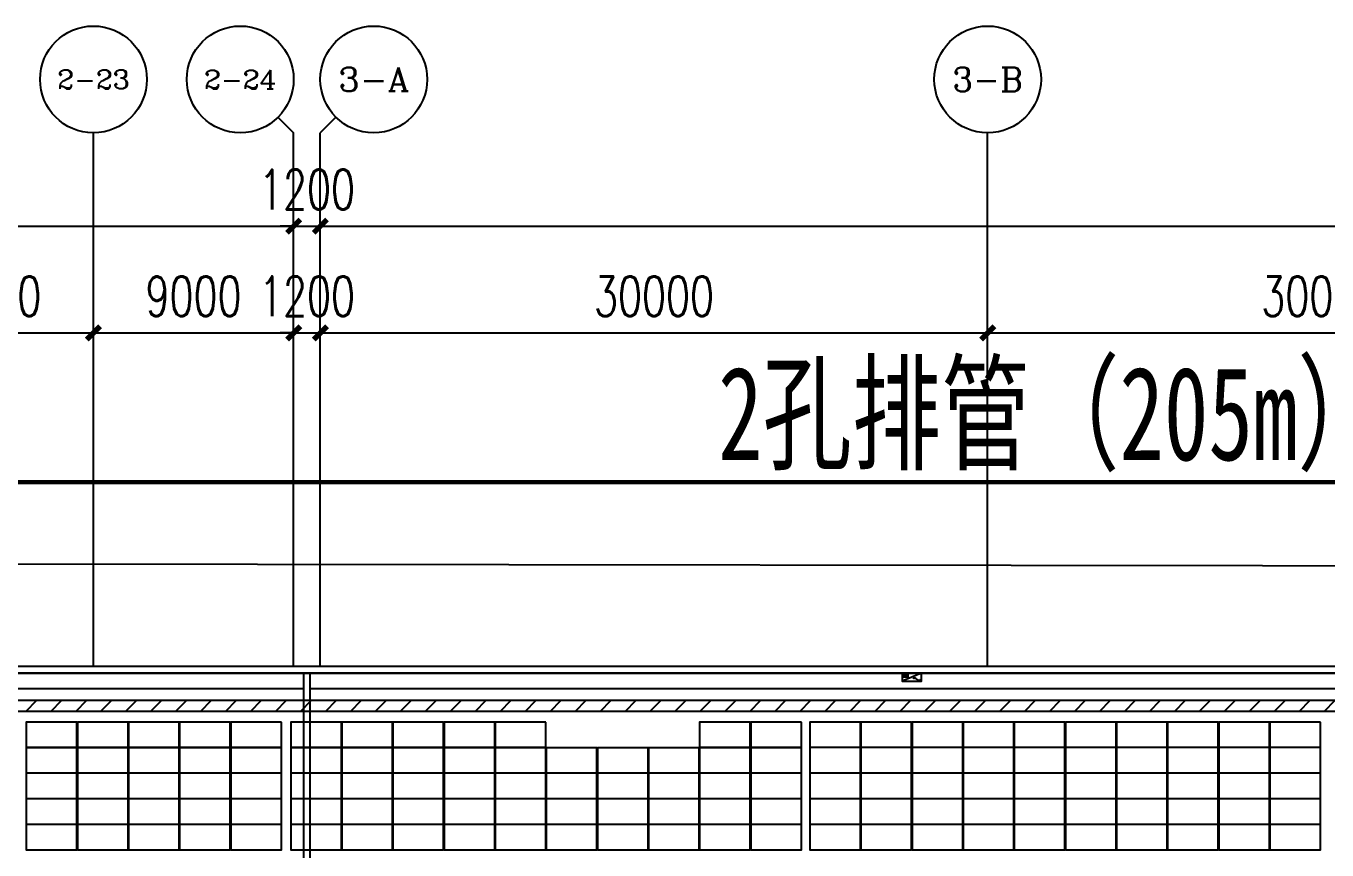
# Model space of a CAD drawing. Header units: millimetres. Extents: x 1218 to 2690, y 1163 to 1758.
# Drawn here: x 1601.8 to 1660.3, y 1485.9 to 1522.9 of the extents above; entities that cross this region are included whole.
import ezdxf
from ezdxf.enums import TextEntityAlignment as Align

# ---------------------------------------------------------------- set-up
doc = ezdxf.new("R2010")
doc.units = ezdxf.units.MM
for name, color, linetype in [('AXIS', 3, 'Continuous'), ('AXIS_TEXT', 7, 'Continuous'), ('PUB_DIM', 3, 'Continuous'), ('WALL', 9, 'Continuous'), ('单元区域外轮廓', 7, 'ByLayer'), ('屋脊线', 7, 'ByLayer'), ('接线图文字', 7, 'Continuous'), ('文字', 7, 'Continuous'), ('电缆通道', 7, 'ByLayer'), ('组件', 7, 'ByLayer'), ('运维走道板', 1, 'Continuous'), ('逆变器', 7, 'ByLayer')]:
    doc.layers.add(name, color=color, linetype=linetype)
doc.styles.add('_TCH_AXIS', font='COMPLEX', dxfattribs={"bigfont": 'GBCBIG'})
doc.styles.add('_TCH_DIM_T3', font='SIMPLEX', dxfattribs={"width": 0.705882, "bigfont": 'GBCBIG'})
doc.styles.add('COMPLEX', font='COMPLEX')
doc.styles.add('宋体', font='', dxfattribs={"width": 0.7, "height": 100})
doc.styles.get('宋体').set_extended_font_data('SimSun')
doc.dimstyles.new('_TCH_ARCH&&600', dxfattribs={"dimtxt": 1785, "dimasz": 600, "dimexe": 1500, "dimexo": 1800, "dimgap": 757.5, "dimtad": 1, "dimdec": 0, "dimtxsty": '_TCH_DIM_T3', "dimblk": 'ARCHTICK', "dimcen": 2.5, "dimclrt": 7, "dimazin": 2, "dimtfac": 1, "dimtdec": 0, "dimtix": 1, "dimtmove": 2, "dimatfit": 3})

# ---------------------------------------------------------------- blocks, each defined once
blk = doc.blocks.new('_ArchTick')
at = {"color": 0, "linetype": 'ByBlock', "const_width": 0.4}
blk.add_lwpolyline([(-0.5, -0.5), (0.5, 0.5)], dxfattribs=at)
blk = doc.blocks.new('*D272')
at = {"layer": 'AXIS', "color": 0, "lineweight": -2, "transparency": 16777216}
for p, q in [((199360, 2024904), (199360, 2044404)), ((406360, 2024904), (406360, 2044404)), ((199360, 2042904), (406360, 2042904))]:
    blk.add_line(p, q, dxfattribs=at)
at = {"layer": 'Defpoints', "color": 0, "transparency": 16777216}
for p in [(406360, 2042904), (199360, 2023104), (406360, 2023104)]:
    blk.add_point(p, dxfattribs=at)
at = {"layer": 'AXIS', "color": 0, "lineweight": -2, "transparency": 16777216, "xscale": 600, "yscale": 600, "zscale": 600, "rotation": 180}
blk.add_blockref('_ArchTick', (199360, 2042904), dxfattribs=at)
at = {"layer": 'AXIS', "color": 0, "lineweight": -2, "transparency": 16777216, "xscale": 600, "yscale": 600, "zscale": 600}
blk.add_blockref('_ArchTick', (406360, 2042904), dxfattribs=at)
at = {"layer": 'AXIS', "color": 7, "transparency": 16777216, "insert": (302860, 2044554), "char_height": 1785, "attachment_point": 5, "style": '_TCH_DIM_T3'}
blk.add_mtext('\\A1;207000', dxfattribs=at)
blk = doc.blocks.new('*D294')
at = {"layer": 'AXIS', "color": 0, "lineweight": -2, "transparency": 16777216}
for p, q in [((388360, 2024904), (388360, 2039604)), ((397360, 2024904), (397360, 2039604)), ((388360, 2038104), (397360, 2038104))]:
    blk.add_line(p, q, dxfattribs=at)
at = {"layer": 'Defpoints', "color": 0, "transparency": 16777216}
for p in [(397360, 2038104), (388360, 2023104), (397360, 2023104)]:
    blk.add_point(p, dxfattribs=at)
at = {"layer": 'AXIS', "color": 0, "lineweight": -2, "transparency": 16777216, "xscale": 600, "yscale": 600, "zscale": 600, "rotation": 180}
blk.add_blockref('_ArchTick', (388360, 2038104), dxfattribs=at)
at = {"layer": 'AXIS', "color": 0, "lineweight": -2, "transparency": 16777216, "xscale": 600, "yscale": 600, "zscale": 600}
blk.add_blockref('_ArchTick', (397360, 2038104), dxfattribs=at)
at = {"layer": 'AXIS', "color": 7, "transparency": 16777216, "insert": (392860, 2039754), "char_height": 1785, "attachment_point": 5, "style": '_TCH_DIM_T3'}
blk.add_mtext('\\A1;9000', dxfattribs=at)
blk = doc.blocks.new('*D295')
at = {"layer": 'AXIS', "color": 0, "lineweight": -2, "transparency": 16777216}
for p, q in [((397360, 2024904), (397360, 2039604)), ((406360, 2024904), (406360, 2039604)), ((397360, 2038104), (406360, 2038104))]:
    blk.add_line(p, q, dxfattribs=at)
at = {"layer": 'Defpoints', "color": 0, "transparency": 16777216}
for p in [(406360, 2038104), (397360, 2023104), (406360, 2023104)]:
    blk.add_point(p, dxfattribs=at)
at = {"layer": 'AXIS', "color": 0, "lineweight": -2, "transparency": 16777216, "xscale": 600, "yscale": 600, "zscale": 600, "rotation": 180}
blk.add_blockref('_ArchTick', (397360, 2038104), dxfattribs=at)
at = {"layer": 'AXIS', "color": 0, "lineweight": -2, "transparency": 16777216, "xscale": 600, "yscale": 600, "zscale": 600}
blk.add_blockref('_ArchTick', (406360, 2038104), dxfattribs=at)
at = {"layer": 'AXIS', "color": 7, "transparency": 16777216, "insert": (401860, 2039754), "char_height": 1785, "attachment_point": 5, "style": '_TCH_DIM_T3'}
blk.add_mtext('\\A1;9000', dxfattribs=at)
blk = doc.blocks.new('*D301')
at = {"layer": 'AXIS', "color": 0, "lineweight": -2, "transparency": 16777216}
for p, q in [((407560, 2024904), (407560, 2044404)), ((527560, 2024904), (527560, 2044404)), ((407560, 2042904), (527560, 2042904))]:
    blk.add_line(p, q, dxfattribs=at)
at = {"layer": 'Defpoints', "color": 0, "transparency": 16777216}
for p in [(527560, 2042904), (407560, 2023104), (527560, 2023104)]:
    blk.add_point(p, dxfattribs=at)
at = {"layer": 'AXIS', "color": 0, "lineweight": -2, "transparency": 16777216, "xscale": 600, "yscale": 600, "zscale": 600, "rotation": 180}
blk.add_blockref('_ArchTick', (407560, 2042904), dxfattribs=at)
at = {"layer": 'AXIS', "color": 0, "lineweight": -2, "transparency": 16777216, "xscale": 600, "yscale": 600, "zscale": 600}
blk.add_blockref('_ArchTick', (527560, 2042904), dxfattribs=at)
at = {"layer": 'AXIS', "color": 7, "transparency": 16777216, "insert": (467560, 2044554), "char_height": 1785, "attachment_point": 5, "style": '_TCH_DIM_T3'}
blk.add_mtext('\\A1;120000', dxfattribs=at)
blk = doc.blocks.new('*D302')
at = {"layer": 'AXIS', "color": 0, "lineweight": -2, "transparency": 16777216}
for p, q in [((407560, 2024904), (407560, 2039604)), ((437560, 2024904), (437560, 2039604)), ((407560, 2038104), (437560, 2038104))]:
    blk.add_line(p, q, dxfattribs=at)
at = {"layer": 'Defpoints', "color": 0, "transparency": 16777216}
for p in [(437560, 2038104), (407560, 2023104), (437560, 2023104)]:
    blk.add_point(p, dxfattribs=at)
at = {"layer": 'AXIS', "color": 0, "lineweight": -2, "transparency": 16777216, "xscale": 600, "yscale": 600, "zscale": 600, "rotation": 180}
blk.add_blockref('_ArchTick', (407560, 2038104), dxfattribs=at)
at = {"layer": 'AXIS', "color": 0, "lineweight": -2, "transparency": 16777216, "xscale": 600, "yscale": 600, "zscale": 600}
blk.add_blockref('_ArchTick', (437560, 2038104), dxfattribs=at)
at = {"layer": 'AXIS', "color": 7, "transparency": 16777216, "insert": (422560, 2039754), "char_height": 1785, "attachment_point": 5, "style": '_TCH_DIM_T3'}
blk.add_mtext('\\A1;30000', dxfattribs=at)
blk = doc.blocks.new('*D303')
at = {"layer": 'AXIS', "color": 0, "lineweight": -2, "transparency": 16777216}
for p, q in [((437560, 2024904), (437560, 2039604)), ((467560, 2024904), (467560, 2039604)), ((437560, 2038104), (467560, 2038104))]:
    blk.add_line(p, q, dxfattribs=at)
at = {"layer": 'Defpoints', "color": 0, "transparency": 16777216}
for p in [(467560, 2038104), (437560, 2023104), (467560, 2023104)]:
    blk.add_point(p, dxfattribs=at)
at = {"layer": 'AXIS', "color": 0, "lineweight": -2, "transparency": 16777216, "xscale": 600, "yscale": 600, "zscale": 600, "rotation": 180}
blk.add_blockref('_ArchTick', (437560, 2038104), dxfattribs=at)
at = {"layer": 'AXIS', "color": 0, "lineweight": -2, "transparency": 16777216, "xscale": 600, "yscale": 600, "zscale": 600}
blk.add_blockref('_ArchTick', (467560, 2038104), dxfattribs=at)
at = {"layer": 'AXIS', "color": 7, "transparency": 16777216, "insert": (452560, 2039754), "char_height": 1785, "attachment_point": 5, "style": '_TCH_DIM_T3'}
blk.add_mtext('\\A1;30000', dxfattribs=at)
blk = doc.blocks.new('*D146')
at = {"layer": 'Defpoints', "color": 0, "transparency": 16777216}
for p in [(407560, 2038104), (406360, 2023104), (407560, 2023104)]:
    blk.add_point(p, dxfattribs=at)
at = {"layer": 'PUB_DIM', "color": 0, "lineweight": -2, "transparency": 16777216}
for p, q in [((406360, 2024904), (406360, 2039604)), ((407560, 2024904), (407560, 2039604)), ((406360, 2038104), (405760, 2038104)), ((406360, 2038104), (407560, 2038104)), ((407560, 2038104), (408160, 2038104))]:
    blk.add_line(p, q, dxfattribs=at)
at = {"layer": 'PUB_DIM', "color": 0, "lineweight": -2, "transparency": 16777216, "xscale": 600, "yscale": 600, "zscale": 600}
blk.add_blockref('_ArchTick', (406360, 2038104), dxfattribs=at)
at = {"layer": 'PUB_DIM', "color": 0, "lineweight": -2, "transparency": 16777216, "xscale": 600, "yscale": 600, "zscale": 600, "rotation": 180}
blk.add_blockref('_ArchTick', (407560, 2038104), dxfattribs=at)
at = {"layer": 'PUB_DIM', "color": 7, "transparency": 16777216, "insert": (406960, 2039754), "char_height": 1785, "attachment_point": 5, "style": '_TCH_DIM_T3'}
blk.add_mtext('\\A1;1200', dxfattribs=at)
blk = doc.blocks.new('*D147')
at = {"layer": 'Defpoints', "color": 0, "transparency": 16777216}
for p in [(407560, 2042904), (406360, 2023104), (407560, 2023104)]:
    blk.add_point(p, dxfattribs=at)
at = {"layer": 'PUB_DIM', "color": 0, "lineweight": -2, "transparency": 16777216}
for p, q in [((406360, 2024904), (406360, 2044404)), ((407560, 2024904), (407560, 2044404)), ((406360, 2042904), (405760, 2042904)), ((406360, 2042904), (407560, 2042904)), ((407560, 2042904), (408160, 2042904))]:
    blk.add_line(p, q, dxfattribs=at)
at = {"layer": 'PUB_DIM', "color": 0, "lineweight": -2, "transparency": 16777216, "xscale": 600, "yscale": 600, "zscale": 600}
blk.add_blockref('_ArchTick', (406360, 2042904), dxfattribs=at)
at = {"layer": 'PUB_DIM', "color": 0, "lineweight": -2, "transparency": 16777216, "xscale": 600, "yscale": 600, "zscale": 600, "rotation": 180}
blk.add_blockref('_ArchTick', (407560, 2042904), dxfattribs=at)
at = {"layer": 'PUB_DIM', "color": 7, "transparency": 16777216, "insert": (406960, 2044554), "char_height": 1785, "attachment_point": 5, "style": '_TCH_DIM_T3'}
blk.add_mtext('\\A1;1200', dxfattribs=at)
blk = doc.blocks.new('_AXISO')
blk.add_circle((0, 0), 0.5)
at = {"layer": 'AXIS_TEXT', "style": 'COMPLEX', "width": 1.041667}
blk.add_attdef('A', text='', height=0.56, dxfattribs=at).set_placement((-0.25, -0.28), (0.25, -0.28), align=Align.FIT)
blk = doc.blocks.new('*D222')
at = {"layer": 'AXIS', "color": 0, "lineweight": -2, "transparency": 16777216}
for p, q in [((199360, 2024904), (199360, 2044404)), ((406360, 2024904), (406360, 2044404)), ((199360, 2042904), (406360, 2042904))]:
    blk.add_line(p, q, dxfattribs=at)
at = {"layer": 'Defpoints', "color": 0, "transparency": 16777216}
for p in [(406360, 2042904), (199360, 2023104), (406360, 2023104)]:
    blk.add_point(p, dxfattribs=at)
at = {"layer": 'AXIS', "color": 0, "lineweight": -2, "transparency": 16777216, "xscale": 600, "yscale": 600, "zscale": 600, "rotation": 180}
blk.add_blockref('_ArchTick', (199360, 2042904), dxfattribs=at)
at = {"layer": 'AXIS', "color": 0, "lineweight": -2, "transparency": 16777216, "xscale": 600, "yscale": 600, "zscale": 600}
blk.add_blockref('_ArchTick', (406360, 2042904), dxfattribs=at)
at = {"layer": 'AXIS', "color": 7, "transparency": 16777216, "insert": (302860, 2044554), "char_height": 1785, "attachment_point": 5, "style": '_TCH_DIM_T3'}
blk.add_mtext('\\A1;207000', dxfattribs=at)
blk = doc.blocks.new('*D244')
at = {"layer": 'AXIS', "color": 0, "lineweight": -2, "transparency": 16777216}
for p, q in [((388360, 2024904), (388360, 2039604)), ((397360, 2024904), (397360, 2039604)), ((388360, 2038104), (397360, 2038104))]:
    blk.add_line(p, q, dxfattribs=at)
at = {"layer": 'Defpoints', "color": 0, "transparency": 16777216}
for p in [(397360, 2038104), (388360, 2023104), (397360, 2023104)]:
    blk.add_point(p, dxfattribs=at)
at = {"layer": 'AXIS', "color": 0, "lineweight": -2, "transparency": 16777216, "xscale": 600, "yscale": 600, "zscale": 600, "rotation": 180}
blk.add_blockref('_ArchTick', (388360, 2038104), dxfattribs=at)
at = {"layer": 'AXIS', "color": 0, "lineweight": -2, "transparency": 16777216, "xscale": 600, "yscale": 600, "zscale": 600}
blk.add_blockref('_ArchTick', (397360, 2038104), dxfattribs=at)
at = {"layer": 'AXIS', "color": 7, "transparency": 16777216, "insert": (392860, 2039754), "char_height": 1785, "attachment_point": 5, "style": '_TCH_DIM_T3'}
blk.add_mtext('\\A1;9000', dxfattribs=at)
blk = doc.blocks.new('*D245')
at = {"layer": 'AXIS', "color": 0, "lineweight": -2, "transparency": 16777216}
for p, q in [((397360, 2024904), (397360, 2039604)), ((406360, 2024904), (406360, 2039604)), ((397360, 2038104), (406360, 2038104))]:
    blk.add_line(p, q, dxfattribs=at)
at = {"layer": 'Defpoints', "color": 0, "transparency": 16777216}
for p in [(406360, 2038104), (397360, 2023104), (406360, 2023104)]:
    blk.add_point(p, dxfattribs=at)
at = {"layer": 'AXIS', "color": 0, "lineweight": -2, "transparency": 16777216, "xscale": 600, "yscale": 600, "zscale": 600, "rotation": 180}
blk.add_blockref('_ArchTick', (397360, 2038104), dxfattribs=at)
at = {"layer": 'AXIS', "color": 0, "lineweight": -2, "transparency": 16777216, "xscale": 600, "yscale": 600, "zscale": 600}
blk.add_blockref('_ArchTick', (406360, 2038104), dxfattribs=at)
at = {"layer": 'AXIS', "color": 7, "transparency": 16777216, "insert": (401860, 2039754), "char_height": 1785, "attachment_point": 5, "style": '_TCH_DIM_T3'}
blk.add_mtext('\\A1;9000', dxfattribs=at)
blk = doc.blocks.new('*D251')
at = {"layer": 'AXIS', "color": 0, "lineweight": -2, "transparency": 16777216}
for p, q in [((407560, 2024904), (407560, 2044404)), ((527560, 2024904), (527560, 2044404)), ((407560, 2042904), (527560, 2042904))]:
    blk.add_line(p, q, dxfattribs=at)
at = {"layer": 'Defpoints', "color": 0, "transparency": 16777216}
for p in [(527560, 2042904), (407560, 2023104), (527560, 2023104)]:
    blk.add_point(p, dxfattribs=at)
at = {"layer": 'AXIS', "color": 0, "lineweight": -2, "transparency": 16777216, "xscale": 600, "yscale": 600, "zscale": 600, "rotation": 180}
blk.add_blockref('_ArchTick', (407560, 2042904), dxfattribs=at)
at = {"layer": 'AXIS', "color": 0, "lineweight": -2, "transparency": 16777216, "xscale": 600, "yscale": 600, "zscale": 600}
blk.add_blockref('_ArchTick', (527560, 2042904), dxfattribs=at)
at = {"layer": 'AXIS', "color": 7, "transparency": 16777216, "insert": (467560, 2044554), "char_height": 1785, "attachment_point": 5, "style": '_TCH_DIM_T3'}
blk.add_mtext('\\A1;120000', dxfattribs=at)
blk = doc.blocks.new('*D252')
at = {"layer": 'AXIS', "color": 0, "lineweight": -2, "transparency": 16777216}
for p, q in [((407560, 2024904), (407560, 2039604)), ((437560, 2024904), (437560, 2039604)), ((407560, 2038104), (437560, 2038104))]:
    blk.add_line(p, q, dxfattribs=at)
at = {"layer": 'Defpoints', "color": 0, "transparency": 16777216}
for p in [(437560, 2038104), (407560, 2023104), (437560, 2023104)]:
    blk.add_point(p, dxfattribs=at)
at = {"layer": 'AXIS', "color": 0, "lineweight": -2, "transparency": 16777216, "xscale": 600, "yscale": 600, "zscale": 600, "rotation": 180}
blk.add_blockref('_ArchTick', (407560, 2038104), dxfattribs=at)
at = {"layer": 'AXIS', "color": 0, "lineweight": -2, "transparency": 16777216, "xscale": 600, "yscale": 600, "zscale": 600}
blk.add_blockref('_ArchTick', (437560, 2038104), dxfattribs=at)
at = {"layer": 'AXIS', "color": 7, "transparency": 16777216, "insert": (422560, 2039754), "char_height": 1785, "attachment_point": 5, "style": '_TCH_DIM_T3'}
blk.add_mtext('\\A1;30000', dxfattribs=at)
blk = doc.blocks.new('*D253')
at = {"layer": 'AXIS', "color": 0, "lineweight": -2, "transparency": 16777216}
for p, q in [((437560, 2024904), (437560, 2039604)), ((467560, 2024904), (467560, 2039604)), ((437560, 2038104), (467560, 2038104))]:
    blk.add_line(p, q, dxfattribs=at)
at = {"layer": 'Defpoints', "color": 0, "transparency": 16777216}
for p in [(467560, 2038104), (437560, 2023104), (467560, 2023104)]:
    blk.add_point(p, dxfattribs=at)
at = {"layer": 'AXIS', "color": 0, "lineweight": -2, "transparency": 16777216, "xscale": 600, "yscale": 600, "zscale": 600, "rotation": 180}
blk.add_blockref('_ArchTick', (437560, 2038104), dxfattribs=at)
at = {"layer": 'AXIS', "color": 0, "lineweight": -2, "transparency": 16777216, "xscale": 600, "yscale": 600, "zscale": 600}
blk.add_blockref('_ArchTick', (467560, 2038104), dxfattribs=at)
at = {"layer": 'AXIS', "color": 7, "transparency": 16777216, "insert": (452560, 2039754), "char_height": 1785, "attachment_point": 5, "style": '_TCH_DIM_T3'}
blk.add_mtext('\\A1;30000', dxfattribs=at)
blk = doc.blocks.new('*D563')
at = {"layer": 'Defpoints', "color": 0, "transparency": 16777216}
for p in [(407560, 2038104), (406360, 2023104), (407560, 2023104)]:
    blk.add_point(p, dxfattribs=at)
at = {"layer": 'PUB_DIM', "color": 0, "lineweight": -2, "transparency": 16777216}
for p, q in [((406360, 2024904), (406360, 2039604)), ((407560, 2024904), (407560, 2039604)), ((406360, 2038104), (405760, 2038104)), ((406360, 2038104), (407560, 2038104)), ((407560, 2038104), (408160, 2038104))]:
    blk.add_line(p, q, dxfattribs=at)
at = {"layer": 'PUB_DIM', "color": 0, "lineweight": -2, "transparency": 16777216, "xscale": 600, "yscale": 600, "zscale": 600}
blk.add_blockref('_ArchTick', (406360, 2038104), dxfattribs=at)
at = {"layer": 'PUB_DIM', "color": 0, "lineweight": -2, "transparency": 16777216, "xscale": 600, "yscale": 600, "zscale": 600, "rotation": 180}
blk.add_blockref('_ArchTick', (407560, 2038104), dxfattribs=at)
at = {"layer": 'PUB_DIM', "color": 7, "transparency": 16777216, "insert": (406960, 2039754), "char_height": 1785, "attachment_point": 5, "style": '_TCH_DIM_T3'}
blk.add_mtext('\\A1;1200', dxfattribs=at)
blk = doc.blocks.new('*D564')
at = {"layer": 'Defpoints', "color": 0, "transparency": 16777216}
for p in [(407560, 2042904), (406360, 2023104), (407560, 2023104)]:
    blk.add_point(p, dxfattribs=at)
at = {"layer": 'PUB_DIM', "color": 0, "lineweight": -2, "transparency": 16777216}
for p, q in [((406360, 2024904), (406360, 2044404)), ((407560, 2024904), (407560, 2044404)), ((406360, 2042904), (405760, 2042904)), ((406360, 2042904), (407560, 2042904)), ((407560, 2042904), (408160, 2042904))]:
    blk.add_line(p, q, dxfattribs=at)
at = {"layer": 'PUB_DIM', "color": 0, "lineweight": -2, "transparency": 16777216, "xscale": 600, "yscale": 600, "zscale": 600}
blk.add_blockref('_ArchTick', (406360, 2042904), dxfattribs=at)
at = {"layer": 'PUB_DIM', "color": 0, "lineweight": -2, "transparency": 16777216, "xscale": 600, "yscale": 600, "zscale": 600, "rotation": 180}
blk.add_blockref('_ArchTick', (407560, 2042904), dxfattribs=at)
at = {"layer": 'PUB_DIM', "color": 7, "transparency": 16777216, "insert": (406960, 2044554), "char_height": 1785, "attachment_point": 5, "style": '_TCH_DIM_T3'}
blk.add_mtext('\\A1;1200', dxfattribs=at)
blk = doc.blocks.new('*U582')
at = {"layer": '单元区域外轮廓', "color": 2}
blk.add_polyline3d([(582600, -78700, 12000), (-582600, -78700, 12000), (-582600, 78700, 12000), (582600, 78700, 12000)], close=True, dxfattribs=at)
at = {"flags": 1}
for tag in ['unit_id', 'unit_name', 'parapet_height', 'ground_elevation', 'is_enable_parapet']:
    blk.add_attdef(tag, (0, 0), '', height=2.5, dxfattribs=at)
blk = doc.blocks.new('*U583')
at = {"layer": '屋脊线', "color": 30}
blk.add_line((582600, 78700, 12000), (-582600, 78700, 12000), dxfattribs=at)
at = {"flags": 1}
for tag in ['unit_id', 'unit_name']:
    blk.add_attdef(tag, (0, 0), '', height=2.5, dxfattribs=at)
blk = doc.blocks.new('*U586')
at = {"color": 0}
blk.add_polyline3d([(0, 0, 0), (-227.8, 0, 0), (-227.8, -113.3, 5.8), (0, -113.3, 5.8)], close=True, dxfattribs=at)
at = {"flags": 1}
for tag in ['mounting-hole-spacing1', 'mounting-hole-spacing2', 'module-material', 'vmpo', 'voco', 'silicon-material', 'panel-length', 'panel-width', 'panel-height', 'userid', 'theme', 'note', 'name', 'pmax', 'company-name', 'id', 'impo', 'isco']:
    blk.add_attdef(tag, (0, 0), '', height=2.5, dxfattribs=at)
blk = doc.blocks.new('*U587')
at = {"layer": '组件', "color": 231}
for p in [(-26414.3, 7650.6, 1221.2), (-26184.5, 7650.6, 1221.2), (-25954.7, 7650.6, 1221.2), (-25724.9, 7650.6, 1221.2), (-25495.1, 7650.6, 1221.2), (-25225.3, 7650.6, 1221.2), (-24995.5, 7650.6, 1221.2), (-24765.7, 7650.6, 1221.2), (-24535.9, 7650.6, 1221.2), (-24306.1, 7650.6, 1221.2), (-23386.9, 7650.6, 1221.2), (-23157.1, 7650.6, 1221.2), (-22891.8, 7650.7, 1221.1), (-22662, 7650.7, 1221.1), (-22432.2, 7650.7, 1221.1), (-22202.4, 7650.7, 1221.1), (-21972.6, 7650.7, 1221.1), (-21742.8, 7650.7, 1221.1), (-21513, 7650.7, 1221.1), (-21283.2, 7650.7, 1221.1), (-21053.4, 7650.7, 1221.1), (-26414.3, 7535.4, 1227), (-26184.5, 7535.4, 1227), (-25954.7, 7535.4, 1227), (-25724.9, 7535.4, 1227), (-25495.1, 7535.4, 1227), (-25225.3, 7535.4, 1227), (-24995.5, 7535.4, 1227), (-24765.7, 7535.4, 1227), (-24535.9, 7535.4, 1227), (-24306.1, 7535.4, 1227), (-24076.3, 7535.4, 1227), (-23846.5, 7535.4, 1227), (-23616.7, 7535.4, 1227), (-23386.9, 7535.4, 1227), (-23157.1, 7535.4, 1227), (-22891.8, 7535.5, 1227), (-22662, 7535.5, 1227), (-22432.2, 7535.5, 1227), (-22202.4, 7535.5, 1227), (-21972.6, 7535.5, 1227), (-21742.8, 7535.5, 1227), (-21513, 7535.5, 1227), (-21283.2, 7535.5, 1227), (-21053.4, 7535.5, 1227), (-26414.3, 7420.1, 1232.9), (-26184.5, 7420.1, 1232.9), (-25954.7, 7420.1, 1232.9), (-25724.9, 7420.1, 1232.9), (-25495.1, 7420.1, 1232.9), (-25225.3, 7420.1, 1232.9), (-24995.5, 7420.1, 1232.9), (-24765.7, 7420.1, 1232.9), (-24535.9, 7420.1, 1232.9), (-24306.1, 7420.1, 1232.9), (-24076.3, 7420.1, 1232.9), (-23846.5, 7420.1, 1232.9), (-23616.7, 7420.1, 1232.9), (-23386.9, 7420.1, 1232.9), (-23157.1, 7420.1, 1232.9), (-22891.8, 7420.2, 1232.9), (-22662, 7420.2, 1232.9), (-22432.2, 7420.2, 1232.9), (-22202.4, 7420.2, 1232.9), (-21972.6, 7420.2, 1232.9), (-21742.8, 7420.2, 1232.9), (-21513, 7420.2, 1232.9), (-21283.2, 7420.2, 1232.9), (-21053.4, 7420.2, 1232.9), (-26414.3, 7304.9, 1238.7), (-26184.5, 7304.9, 1238.7), (-25954.7, 7304.9, 1238.7), (-25724.9, 7304.9, 1238.7), (-25495.1, 7304.9, 1238.7), (-25225.3, 7304.9, 1238.7), (-24995.5, 7304.9, 1238.7), (-24765.7, 7304.9, 1238.7), (-24535.9, 7304.9, 1238.7), (-24306.1, 7304.9, 1238.7), (-24076.3, 7304.9, 1238.7), (-23846.5, 7304.9, 1238.7), (-23616.7, 7304.9, 1238.7), (-23386.9, 7304.9, 1238.7), (-23157.1, 7304.9, 1238.7), (-22891.8, 7305, 1238.7), (-22662, 7305, 1238.7), (-22432.2, 7305, 1238.7), (-22202.4, 7305, 1238.7), (-21972.6, 7305, 1238.7), (-21742.8, 7305, 1238.7), (-21513, 7305, 1238.7), (-21283.2, 7305, 1238.7), (-21053.4, 7305, 1238.7), (-26414.3, 7189.6, 1244.6), (-26184.5, 7189.6, 1244.6), (-25954.7, 7189.6, 1244.6), (-25724.9, 7189.6, 1244.6), (-25495.1, 7189.6, 1244.6), (-25225.3, 7189.6, 1244.6), (-24995.5, 7189.6, 1244.6), (-24765.7, 7189.6, 1244.6), (-24535.9, 7189.6, 1244.6), (-24306.1, 7189.6, 1244.6), (-24076.3, 7189.6, 1244.6), (-23846.5, 7189.6, 1244.6), (-23616.7, 7189.6, 1244.6), (-23386.9, 7189.6, 1244.6), (-23157.1, 7189.6, 1244.6), (-22891.8, 7189.7, 1244.6), (-22662, 7189.7, 1244.6), (-22432.2, 7189.7, 1244.6), (-22202.4, 7189.7, 1244.6), (-21972.6, 7189.7, 1244.6), (-21742.8, 7189.7, 1244.6), (-21513, 7189.7, 1244.6), (-21283.2, 7189.7, 1244.6), (-21053.4, 7189.7, 1244.6)]:
    blk.add_blockref('*U586', p, dxfattribs=at)
at = {"layer": '组件', "color": 2}
for p in [(-20823.6, 7650.7, 1221.1), (-20823.6, 7535.5, 1227), (-20823.6, 7420.2, 1232.9), (-20823.6, 7305, 1238.7), (-20823.6, 7189.7, 1244.6)]:
    blk.add_blockref('*U586', p, dxfattribs=at)
at = {"flags": 1}
for tag in ['offset-x', 'offset-y', 'mode', 'tilt', 'azimuth', 'align', 'array-mode', 'panel-x', 'panel-y', 'panel-per-row', 'bracket-type', 'bracket-value', 'row-per-array']:
    blk.add_attdef(tag, (0, 0), '', height=2.5, dxfattribs=at)
blk = doc.blocks.new('*U614', base_point=(43.5, 18.1))
at = {"color": 0}
for p, q in [((0, 0), (87, 36.1)), ((56.7, 18.2), (81.7, 18.2)), ((56.7, 9.6), (81.7, 9.6))]:
    blk.add_line(p, q, dxfattribs=at)
blk.add_lwpolyline([(0, 0), (87, 0), (87, 36.1), (0, 36.1)], close=True, dxfattribs=at)
blk.add_lwpolyline([(4.7, 27, -0.6815), (15.8, 30.2), (25.5, 23.7, 0.6815), (36.6, 27)], format="xyb", dxfattribs=at)
blk = doc.blocks.new('DT1')
at = {"layer": 'AXIS', "color": 252, "true_color": 0x939598}
for p, q in [((405656.9, 2047806.7), (406359.9, 2047103.7)), ((408262.8, 2047806.7), (407559.9, 2047103.7)), ((397359.9, 2023103.7), (397359.9, 2047103.7)), ((406359.9, 2023103.7), (406359.9, 2047103.7)), ((407559.9, 2023103.7), (407559.9, 2047103.7)), ((437559.9, 2023103.7), (437559.9, 2047103.7))]:
    blk.add_line(p, q, dxfattribs=at)
at = {"layer": 'WALL'}
for p, q in [((1243659.9, 2023103.7), (77859.9, 2023103.7)), ((1243359.9, 2022803.7), (78159.9, 2022803.7))]:
    blk.add_line(p, q, dxfattribs=at)
blk.add_lwpolyline([(407109.9, 1865403.7), (407109.9, 2022803.7), (406809.9, 2022803.7), (406809.9, 1865403.7)], close=True, dxfattribs=at)
for points in [[(406809.9, 2022103.7), (198909.9, 2022103.7)], [(528009.9, 2022103.7), (407109.9, 2022103.7)]]:
    blk.add_lwpolyline(points, dxfattribs=at)
at = {"layer": 'AXIS', "color": 252, "true_color": 0x939598}
ref = blk.add_blockref('_AXISO', (397359.9, 2049503.7), dxfattribs=dict(at, xscale=4800, yscale=4800, zscale=4800))
ref.add_attrib('A', '2-23', dxfattribs={"layer": 'AXIS_TEXT', "height": 853.1, "style": '_TCH_AXIS'}).set_placement((395734.9, 2049077.2), (398984.8, 2049077.2), align=Align.FIT)
ref = blk.add_blockref('_AXISO', (403959.9, 2049503.7), dxfattribs=dict(at, xscale=4800, yscale=4800, zscale=4800))
ref.add_attrib('A', '2-24', dxfattribs={"layer": 'AXIS_TEXT', "height": 833.59, "style": '_TCH_AXIS'}).set_placement((402332.4, 2049086.9), (405587.3, 2049086.9), align=Align.FIT)
ref = blk.add_blockref('_AXISO', (409959.9, 2049503.7), dxfattribs=dict(at, xscale=4800, yscale=4800, zscale=4800))
ref.add_attrib('A', '3-A', dxfattribs={"layer": 'AXIS_TEXT', "height": 1062.53, "style": '_TCH_AXIS'}).set_placement((408366.1, 2048972.4), (411553.7, 2048972.4), align=Align.FIT)
ref = blk.add_blockref('_AXISO', (437559.9, 2049503.7), dxfattribs=dict(at, xscale=4800, yscale=4800, zscale=4800))
ref.add_attrib('A', '3-B', dxfattribs={"layer": 'AXIS_TEXT', "height": 1077.91, "style": '_TCH_AXIS'}).set_placement((435968.7, 2048964.8), (439151.1, 2048964.8), align=Align.FIT)
for p1, p2, distance, picture, middle in [((199359.9, 2023103.7), (406359.9, 2023103.7), 19800, '*D272', (302859.9, 2044553.7)), ((199359.9, 2023103.7), (406359.9, 2023103.7), 19800, '*D222', (302859.9, 2044553.7)), ((407559.9, 2023103.7), (527559.9, 2023103.7), 19800, '*D301', (467559.9, 2044553.7)), ((407559.9, 2023103.7), (527559.9, 2023103.7), 19800, '*D251', (467559.9, 2044553.7)), ((388359.9, 2023103.7), (397359.9, 2023103.7), 15000, '*D294', (392859.9, 2039753.7)), ((388359.9, 2023103.7), (397359.9, 2023103.7), 15000, '*D244', (392859.9, 2039753.7)), ((397359.9, 2023103.7), (406359.9, 2023103.7), 15000, '*D295', (401859.9, 2039753.7)), ((397359.9, 2023103.7), (406359.9, 2023103.7), 15000, '*D245', (401859.9, 2039753.7)), ((407559.9, 2023103.7), (437559.9, 2023103.7), 15000, '*D302', (422559.9, 2039753.7)), ((407559.9, 2023103.7), (437559.9, 2023103.7), 15000, '*D252', (422559.9, 2039753.7)), ((437559.9, 2023103.7), (467559.9, 2023103.7), 15000, '*D303', (452559.9, 2039753.7)), ((437559.9, 2023103.7), (467559.9, 2023103.7), 15000, '*D253', (452559.9, 2039753.7))]:
    dim = blk.add_aligned_dim(p1=p1, p2=p2, distance=distance, dimstyle='_TCH_ARCH&&600', dxfattribs=at)
    dim.commit()
    dim.dimension.update_dxf_attribs({"geometry": picture, "text_midpoint": middle})
at = {"layer": 'PUB_DIM', "color": 252, "true_color": 0x939598}
for distance, picture, middle in [(19800, '*D147', (406959.9, 2044553.7)), (19800, '*D564', (406959.9, 2044553.7)), (15000, '*D146', (406959.9, 2039753.7)), (15000, '*D563', (406959.9, 2039753.7))]:
    dim = blk.add_aligned_dim(p1=(406359.9, 2023103.7), p2=(407559.9, 2023103.7), distance=distance, dimstyle='_TCH_ARCH&&600', dxfattribs=at)
    dim.commit()
    dim.dimension.update_dxf_attribs({"geometry": picture, "text_midpoint": middle})

msp = doc.modelspace()

# ---------------------------------------------------------------- hatches: boundary and pattern name
at = {"layer": '运维走道板'}
h = msp.add_hatch(dxfattribs=at)
h.set_pattern_fill('ANSI31', color=1, scale=0.5)
h.set_pattern_definition([(45, (2698.2836, -2325.8045), (-0.561266, 0.561266), [])])
h.paths.add_polyline_path([(1285.664, 1492.635), (1700.169, 1492.635), (1700.169, 1492.135), (1285.664, 1492.135)])

# ---------------------------------------------------------------- linework, layer by layer
at = {"layer": '单元区域外轮廓', "color": 4, "elevation": 12}
msp.add_lwpolyline([(2450.821, 1336.45), (1285.621, 1336.45), (1285.621, 1493.85), (2450.821, 1493.85)], close=True, dxfattribs=at)
at = {"layer": '接线图文字', "color": 2, "const_width": 0.2, "elevation": 12.3}
msp.add_lwpolyline([(1393.993, 1502.439), (2466.121, 1502.439)], dxfattribs=at)
at = {"layer": '电缆通道', "color": 6}
msp.add_polyline3d([(1533.124, 1498.856, 0.01), (1736.448, 1498.586, 0.01)], dxfattribs=at)
at = {"layer": '运维走道板', "elevation": 12.3}
msp.add_lwpolyline([(1285.664, 1492.635), (1700.169, 1492.635), (1700.169, 1492.135), (1285.664, 1492.135), (1285.664, 1492.635)], dxfattribs=at)

# ---------------------------------------------------------------- block references
at = {"xscale": 0.001, "yscale": 0.001, "zscale": 0.001}
msp.add_blockref('DT1', (1207.461, -528.954, 12.3), dxfattribs=at)
at = {"layer": '单元区域外轮廓', "xscale": 0.001, "yscale": 0.001, "zscale": 0.001}
msp.add_blockref('*U582', (1868.221, 1415.15), dxfattribs=at)
at = {"layer": '屋脊线', "xscale": 0.001, "yscale": 0.001, "zscale": 0.001}
msp.add_blockref('*U583', (1868.221, 1415.15), dxfattribs=at)
at = {"layer": '组件', "xscale": 0.01, "yscale": 0.01, "zscale": 0.01}
msp.add_blockref('*U587', (1868.221, 1415.15), dxfattribs=at)
at = {"layer": '逆变器', "xscale": 0.01, "yscale": 0.01, "zscale": 0.01, "rotation": 180}
msp.add_blockref('*U614', (1641.611, 1493.669, 12.577), dxfattribs=at)

# ---------------------------------------------------------------- texts
at = {"layer": '文字', "style": '宋体', "width": 0.7}
msp.add_text('2孔排管（205m）', height=4.2, dxfattribs=at).set_placement((1632.904, 1505.532, 12.3), align=Align.MIDDLE_LEFT)

doc.saveas('drawing.dxf')
